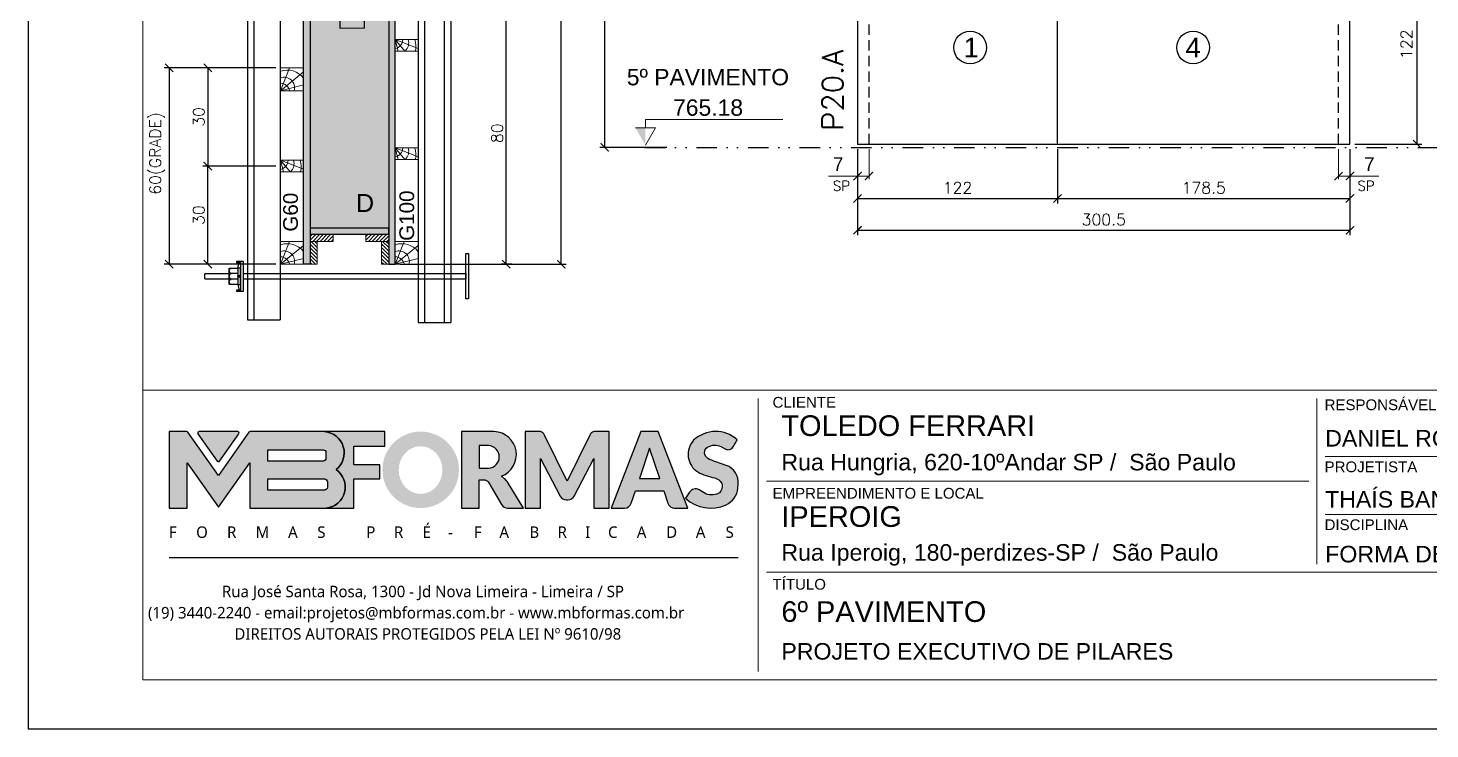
# Model space of a CAD drawing. Extents: x -23436 to 4767, y -4131 to 9755.
# Drawn here: x -17506 to -16651, y 1782 to 2210 of the extents above; entities that cross this region are included whole.
import ezdxf
from ezdxf.enums import TextEntityAlignment as Align

# ---------------------------------------------------------------- set-up
doc = ezdxf.new("R2010")
doc.units = 0
doc.header["$PDMODE"] = 2
doc.header["$PDSIZE"] = 10
for name, pattern in [('CABLIN', [0.35, 0.25, -0.1]), ('DIVIDE2', [0.625, 0.25, -0.125, 0, -0.125, 0, -0.125]), ('HIDDEN', [9.525, 6.35, -3.175])]:
    doc.linetypes.add(name, pattern=pattern)
doc.layers.get('0').update_dxf_attribs({"lineweight": 13})
doc.layers.get('Defpoints').update_dxf_attribs({"lineweight": 13})
for name, color, linetype in [('Barra de Ancoragem', 20, 'Continuous'), ('CHAPA', 1, 'Continuous'), ('Concreto', 250, 'HIDDEN'), ('Cota', 4, 'Continuous'), ('Cota Seção (2x)', 4, 'Continuous'), ('Hachura', 252, 'CABLIN'), ('MB Logo', 254, 'Continuous'), ('MEIO_PONT', 93, 'Continuous'), ('Nível', 160, 'Continuous'), ('Painéis', 30, 'Continuous'), ('Perfil Metálico', 224, 'Continuous'), ('Romaneio', 10, 'Continuous'), ('Sarrafo de Pressão', 42, 'HIDDEN'), ('Texto Nível', 251, 'Continuous'), ('TEXTO_GERAL', 7, 'Continuous')]:
    doc.layers.add(name, color=color, linetype=linetype)
for name, color, linetype, lineweight in [('FOLHA MB', 7, 'Continuous', 13), ('Madeira', 100, 'Continuous', 13), ('Sarr 2.2x7', 40, 'Continuous', 9), ('sarrafo', 93, 'Continuous', 13), ('Texto Seção', 7, 'Continuous', 15)]:
    doc.layers.add(name, color=color, linetype=linetype, lineweight=lineweight)
doc.layers.add('Laje_Perimetro', color=7, linetype='Continuous', plot=False)
doc.styles.add('ARIAL', font='arial.ttf', dxfattribs={"oblique": 15, "height": 25})
doc.styles.add('MB_C01', font='arial.ttf', dxfattribs={"height": 1.3})
doc.styles.add('MB_C02', font='arial.ttf', dxfattribs={"height": 2})
doc.styles.add('MB_C03', font='arial.ttf', dxfattribs={"height": 2.5})
doc.styles.add('MtXpl_Lucida_Sans_Un', font='l_10646.ttf')
doc.styles.add('REGUA-120', font='ROMANS.shx', dxfattribs={"height": 15})
doc.styles.add('ROMANS', font='romans.shx')
doc.styles.add('ROMAS860', font='ROMAS860.SHX')
doc.styles.add('SANSSERIF', font='sas_____.pfb')
doc.dimstyles.new('COTA SECAO', dxfattribs={"dimtxt": 7, "dimasz": 5, "dimexe": 3, "dimexo": 3, "dimgap": 2, "dimtad": 3, "dimdec": 1, "dimlfac": 0.5, "dimzin": 12, "dimdsep": 46, "dimtxsty": 'ROMANS', "dimblk": 'ARCHTICK', "dimcen": 0, "dimclrd": 4, "dimclre": 4, "dimclrt": 1, "dimadec": 1, "dimazin": 3, "dimtfac": 1, "dimtdec": 1, "dimtmove": 0, "dimatfit": 3, "dimldrblk": 'OBLIQUE', "dimfxl": 0, "dimtolj": 1, "dimtzin": 12, "dimarcsym": 0})
doc.dimstyles.new('cotas', dxfattribs={"dimtxt": 8.5, "dimasz": 5, "dimexe": 2, "dimexo": 3, "dimgap": 3, "dimtad": 1, "dimdec": 1, "dimzin": 9, "dimdsep": 46, "dimtxsty": 'ROMAS860', "dimblk": 'ARCHTICK', "dimcen": 0, "dimclrd": 4, "dimclre": 4, "dimclrt": 1, "dimadec": 0, "dimazin": 2, "dimtfac": 1, "dimtdec": 1, "dimtix": 1, "dimtmove": 0, "dimatfit": 2, "dimldrblk": 'OBLIQUE', "dimfxl": 0, "dimtolj": 1, "dimtzin": 0, "dimlwd": 13, "dimlwe": 13, "dimarcsym": 0})
doc.dimstyles.new('PAINEL', dxfattribs={"dimtxt": 7, "dimasz": 5, "dimexe": 3, "dimexo": 3, "dimgap": 3, "dimtad": 1, "dimdec": 1, "dimzin": 12, "dimdsep": 46, "dimtxsty": 'ROMANS', "dimblk": 'ARCHTICK', "dimcen": 0, "dimclrd": 4, "dimclre": 4, "dimclrt": 1, "dimadec": 1, "dimazin": 3, "dimtfac": 1, "dimtdec": 1, "dimtmove": 0, "dimatfit": 3, "dimldrblk": 'OBLIQUE', "dimfxl": 0, "dimtolj": 1, "dimtzin": 12, "dimarcsym": 0})
doc.dimstyles.new('SECÇÃO 2', dxfattribs={"dimtxt": 7, "dimasz": 6, "dimexe": 0.18, "dimexo": 2, "dimgap": -4, "dimtad": 3, "dimdec": 1, "dimlfac": 0.5, "dimzin": 12, "dimdsep": 46, "dimtxsty": 'ROMANS', "dimblk": 'ARCHTICK', "dimcen": 0.09, "dimse1": 1, "dimse2": 1, "dimsd1": 1, "dimsd2": 1, "dimclrd": 180, "dimclre": 5, "dimclrt": 1, "dimadec": 0, "dimazin": 3, "dimtfac": 1, "dimtdec": 1, "dimtofl": 0, "dimtmove": 0, "dimatfit": 3, "dimldrblk": 'ARCHTICK', "dimfxl": 0, "dimtolj": 1, "dimtzin": 0, "dimarcsym": 0})

# ---------------------------------------------------------------- blocks, each defined once
blk = doc.blocks.new('MB-NOVO')
at = {"layer": 'MB Logo', "linetype": 'Continuous'}
h = blk.add_hatch(color=256, dxfattribs=at)
h.dxf.hatch_style = 1
h.set_gradient(color1=(242, 132, 69), color2=(247, 180, 141), rotation=90, tint=1)
h.paths.add_polyline_path([(-18529.58, 10980.84), (-18475.71, 10980.84, 0.706757), (-18468.67, 11008.01, 0.681802), (-18476.71, 11034.89), (-18529.36, 11034.89, 0.243712), (-18530.18, 11034.46), (-18551.72, 11003.93), (-18573.27, 11034.46, 0.243712), (-18574.09, 11034.89), (-18586.52, 11034.89), (-18586.52, 10980.84), (-18573.87, 10980.84), (-18573.87, 11012.87), (-18551.72, 10981.49), (-18529.58, 11012.87)])
h.paths.add_polyline_path([(-18516.75, 11014.08), (-18516.75, 11021.99), (-18477.79, 11021.99, -0.414214), (-18475.79, 11019.99), (-18475.79, 11016.08, -0.414214), (-18477.79, 11014.08)], flags=16)
h.paths.add_polyline_path([(-18516.75, 11001.39), (-18476.79, 11001.39, -0.414214), (-18474.79, 10999.39), (-18474.79, 10995.48, -0.414214), (-18476.79, 10993.48), (-18516.75, 10993.48)], flags=16)
at = {"layer": 'MB Logo', "true_color": 0x262626}
h = blk.add_hatch(color=250, dxfattribs=at)
h.dxf.hatch_style = 1
h.paths.add_polyline_path([(-18537.31, 11033.31, 0.60809), (-18538.12, 11034.89), (-18565.32, 11034.89, 0.60809), (-18566.14, 11033.31), (-18552.54, 11014.04, 0.518202), (-18550.91, 11014.04)])
h = blk.add_hatch(color=250, dxfattribs=at)
h.dxf.hatch_style = 1
h.paths.add_polyline_path([(-18456.17, 11011.29), (-18456.17, 11024.65), (-18434.21, 11024.65), (-18434.21, 11034.89), (-18476.71, 11034.89, -0.681802), (-18468.67, 11008.01, -0.706757), (-18475.71, 10980.84), (-18456.17, 10980.84), (-18456.17, 11001.45), (-18437.83, 11001.45), (-18437.83, 11011.29)])
h = blk.add_hatch(color=250, dxfattribs=at)
h.dxf.hatch_style = 1
h.paths.add_polyline_path([(-18435.91, 11007.86, 1), (-18381.87, 11007.86, 1)])
edge = h.paths.add_edge_path(flags=16)
edge.add_ellipse((-18408.97, 11007.68), major_axis=(0, 16.84), ratio=0.916255, start_angle=0, end_angle=360)
h = blk.add_hatch(color=250, dxfattribs=at)
h.dxf.hatch_style = 1
h.paths.add_polyline_path([(-18356.97, 11034.89), (-18380.17, 11034.89), (-18380.17, 10980.84), (-18367.64, 10980.84), (-18367.64, 11000.71), (-18363.41, 11000.71, -0.195765), (-18360.9, 10998.88), (-18351.79, 10983.24, 0.261385), (-18347.52, 10980.84), (-18336.38, 10980.84), (-18347.47, 10999, 0.082429), (-18349.61, 11001.48), (-18351.9, 11003.39, 0.81838)])
h.paths.add_polyline_path([(-18360.76, 11009), (-18367.64, 11009), (-18367.64, 11024.98), (-18360.76, 11024.98, -0.92578)], flags=16)
h = blk.add_hatch(color=250, dxfattribs=at)
h.dxf.hatch_style = 1
h.paths.add_polyline_path([(-18286.65, 11015.9), (-18286.65, 10980.84), (-18275.77, 10980.84), (-18275.77, 11034.89), (-18286.65, 11034.89, 0.216647), (-18289.44, 11032.44), (-18305.46, 10999.84), (-18321.61, 11032.7, 0.199908), (-18324.27, 11034.89), (-18335.15, 11034.89), (-18335.15, 10980.84), (-18324.27, 10980.84), (-18324.27, 11015.9), (-18310.42, 10989.3, 0.279644), (-18305.98, 10986.61, 0.340986), (-18300.5, 10989.3)])
h = blk.add_hatch(color=250, dxfattribs=at)
h.dxf.hatch_style = 1
h.paths.add_polyline_path([(-18274.36, 10980.84), (-18264.98, 10980.84, 0.322517), (-18260.24, 10984.26), (-18257.32, 10993), (-18237.21, 10993), (-18234.29, 10984.26, 0.322517), (-18229.55, 10980.84), (-18220.26, 10980.84), (-18241.25, 11034.89), (-18253.37, 11034.89)])
h.paths.add_polyline_path([(-18254.42, 11001.64), (-18247.26, 11023.04), (-18240.11, 11001.64)], flags=16)
h = blk.add_hatch(color=250, dxfattribs=at)
h.dxf.hatch_style = 1
h.paths.add_polyline_path([(-18206.02, 11024.02, -0.247671), (-18196.88, 11024.32), (-18193.53, 11022.53, 0.40799), (-18188.16, 11024.11), (-18185.37, 11029.08, 0.392837), (-18216.16, 11028.69, 0.467779), (-18213.26, 11006.32, 0.077523), (-18201.17, 11002.12, -0.214206), (-18196.11, 10997.94, -0.284295), (-18198.17, 10991.44, -0.26924), (-18208.78, 10991.57), (-18212.21, 10993.65, 0.407727), (-18219.02, 10992.06), (-18221.79, 10987.71, 0.296878), (-18193.23, 10983.12, 0.272251), (-18184.86, 10995.28), (-18184.65, 10997.88, 0.348906), (-18193.71, 11011.21), (-18200.42, 11013.47, -0.045018), (-18205.76, 11015.68, -0.618284)])
at = {"layer": 'MB Logo', "linetype": 'Continuous'}
blk.add_line((-18586.52, 10945.86), (-18184.78, 10945.86), dxfattribs=at)
at = {"layer": 'MB Logo', "color": 23, "linetype": 'Continuous', "true_color": 0xf28445}
for points in [[(-18573.27, 11034.46, 0.243712), (-18574.09, 11034.89), (-18586.52, 11034.89), (-18586.52, 10980.84), (-18573.87, 10980.84), (-18573.87, 11012.87), (-18551.72, 10981.49), (-18529.58, 11012.87), (-18529.58, 10980.84), (-18475.71, 10980.84, 0.706757), (-18468.67, 11008.01, 0.681802), (-18476.71, 11034.89), (-18529.36, 11034.89, 0.243712), (-18530.18, 11034.46), (-18551.72, 11003.93)], [(-18516.75, 11021.99), (-18477.79, 11021.99, -0.414214), (-18475.79, 11019.99), (-18475.79, 11016.08, -0.414214), (-18477.79, 11014.08), (-18516.75, 11014.08)], [(-18516.75, 11001.39), (-18476.79, 11001.39, -0.414214), (-18474.79, 10999.39), (-18474.79, 10995.48, -0.414214), (-18476.79, 10993.48), (-18516.75, 10993.48)]]:
    blk.add_lwpolyline(points, format="xyb", close=True, dxfattribs=at)
at = {"layer": 'MB Logo', "color": 250, "true_color": 0x262626}
for points in [[(-18537.31, 11033.31, 0.60809), (-18538.12, 11034.89), (-18565.32, 11034.89, 0.60809), (-18566.14, 11033.31), (-18552.54, 11014.04, 0.518202), (-18550.91, 11014.04)], [(-18437.83, 11011.29), (-18456.17, 11011.29), (-18456.17, 11024.65), (-18434.21, 11024.65), (-18434.21, 11034.89), (-18476.71, 11034.89, -0.681802), (-18468.67, 11008.01, -0.706757), (-18475.71, 10980.84), (-18456.17, 10980.84), (-18456.17, 11001.45), (-18437.83, 11001.45)], [(-18347.52, 10980.84), (-18336.38, 10980.84), (-18347.47, 10999, 0.082429), (-18349.61, 11001.48), (-18351.9, 11003.39, 0.81838), (-18356.97, 11034.89), (-18380.17, 11034.89), (-18380.17, 10980.84), (-18367.64, 10980.84), (-18367.64, 11000.71), (-18363.41, 11000.71, -0.209789), (-18360.79, 10998.69), (-18351.79, 10983.24, 0.261385)], [(-18286.65, 11015.9), (-18286.65, 10980.84), (-18275.77, 10980.84), (-18275.77, 11034.89), (-18286.65, 11034.89, 0.216647), (-18289.44, 11032.44), (-18305.46, 10999.84), (-18321.48, 11032.44, 0.216647), (-18324.27, 11034.89), (-18335.15, 11034.89), (-18335.15, 10980.84), (-18324.27, 10980.84), (-18324.27, 11015.9), (-18310.42, 10989.3, 0.279644), (-18305.98, 10986.61), (-18304.93, 10986.61, 0.279644), (-18300.5, 10989.3)], [(-18264.98, 10980.84, 0.322517), (-18260.24, 10984.26), (-18257.32, 10993), (-18237.21, 10993), (-18234.29, 10984.26, 0.322517), (-18229.55, 10980.84), (-18220.26, 10980.84), (-18241.25, 11034.89), (-18253.37, 11034.89), (-18274.36, 10980.84)], [(-18206.24, 11015.94, -0.549626), (-18206.37, 11023.82, -0.258723), (-18196.88, 11024.32), (-18193.53, 11022.53, 0.40799), (-18188.16, 11024.11), (-18185.37, 11029.08, 0.392837), (-18216.16, 11028.69, 0.467779), (-18213.26, 11006.32, 0.077523), (-18201.17, 11002.12, -0.203897), (-18196.26, 10998.22), (-18196.08, 10997.79, -0.267611), (-18197.99, 10991.6), (-18198.45, 10991.29, -0.261145), (-18208.78, 10991.57), (-18212.21, 10993.65, 0.407727), (-18219.02, 10992.06), (-18221.79, 10987.71, 0.296878), (-18193.23, 10983.12, 0.265963), (-18184.89, 10994.94), (-18184.67, 10997.65, 0.340466), (-18193.12, 11011.01), (-18200.42, 11013.47, -0.049298)], [(-18367.64, 11009), (-18360.76, 11009, 0.92578), (-18360.76, 11024.98), (-18367.64, 11024.98)]]:
    blk.add_lwpolyline(points, format="xyb", close=True, dxfattribs=at)
blk.add_lwpolyline([(-18247.26, 11023.04), (-18254.42, 11001.64), (-18240.11, 11001.64)], close=True, dxfattribs=at)
at = {"layer": 'MB Logo', "color": 250, "true_color": 0x262626, "style": 'MtXpl_Lucida_Sans_Un'}
for s, height, p in [('É', 8.12, (-18407.52, 10959.76)), ('F', 8.12, (-18586.78, 10959.76)), ('O', 8.12, (-18567.45, 10959.76)), ('R', 8.12, (-18545.63, 10959.76)), ('M', 8.12, (-18525.4, 10959.76)), ('A', 8.12, (-18502.51, 10959.76)), ('S', 8.12, (-18481.92, 10959.76)), ('P', 8.12, (-18447.27, 10959.76)), ('R', 8.12, (-18427.76, 10959.76)), ('-', 8.12, (-18389.56, 10959.76)), ('F', 8.12, (-18371.38, 10959.76)), ('A', 8.12, (-18353.29, 10959.76)), ('B', 8.12, (-18332.1, 10959.76)), ('R', 8.12, (-18312.21, 10959.76)), ('I', 8.12, (-18292.68, 10959.76)), ('C', 8.12, (-18276.61, 10959.76)), ('A', 8.12, (-18256.26, 10959.76)), ('D', 8.12, (-18235.54, 10959.76)), ('A', 8.12, (-18214.57, 10959.76)), ('S', 8.12, (-18193.6, 10959.76)), ('DIREITOS AUTORAIS PROTEGIDOS PELA LEI Nº 9610/98', 8.1225, (-18540.43, 10887.84))]:
    blk.add_text(s, height=height, dxfattribs=at).set_placement(p)
at = {"layer": 'MB Logo', "style": 'MtXpl_Lucida_Sans_Un'}
for s, p in [('Rua José Santa Rosa, 1300 - Jd Nova Limeira - Limeira / SP', (-18549.2, 10917.84)), ('(19) 3440-2240 - email:projetos@mbformas.com.br - www.mbformas.com.br', (-18601.47, 10902.84))]:
    blk.add_text(s, height=8.1225, dxfattribs=at).set_placement(p)
blk = doc.blocks.new('A$C169d8357')
at = {"layer": 'FOLHA MB', "color": 1}
for p, q in [((1109.82, 356.72), (70, 356.72)), ((445.65, 351.67), (445.65, 184.99)), ((786.55, 351.67), (786.55, 250.65)), ((938.09, 316.32), (791.61, 316.32)), ((781.5, 301.16), (450.7, 301.16)), ((938.09, 280.96), (791.61, 280.96)), ((938.09, 245.6), (450.7, 245.6))]:
    blk.add_line(p, q, dxfattribs=at)
for points in [[(0, 1199.94), (0, 149.94), (1485.02, 149.94), (1485.02, 1199.94)], [(70, 1169.94), (70, 179.94), (1455.02, 179.94), (1455.02, 1169.94)]]:
    blk.add_lwpolyline(points, close=True, dxfattribs=at)
at = {"layer": 'MB Logo', "xscale": 0.8642040370897565, "yscale": 0.8642040370897565, "zscale": 0.8642040370897565}
blk.add_blockref('MB-NOVO', (16148.65, -9204.85), dxfattribs=at)
at = {"layer": 'FOLHA MB', "color": 6}
for s, height, style, p in [('CLIENTE', 6.566, 'MB_C01', (454.33, 346.12)), ('RESPONSÁVEL TÉCNICO', 6.5663, 'MB_C01', (791.21, 344.6)), ('Rua Hungria, 620-10ºAndar SP /  São Paulo', 10.102, 'MB_C02', (459.73, 307.83)), ('PROJETISTA', 6.566, 'MB_C01', (791.21, 306.72)), ('EMPREENDIMENTO E LOCAL', 6.5663, 'MB_C01', (454.33, 290.56)), ('DISCIPLINA', 6.566, 'MB_C01', (791.21, 271.36)), ('Rua Iperoig, 180-perdizes-SP /  São Paulo', 10.102, 'MB_C02', (459.73, 252.69)), ('TÍTULO', 6.566, 'MB_C01', (454.33, 234.99)), ('PROJETO EXECUTIVO DE PILARES', 10.102, 'MB_C02', (459.73, 192.28))]:
    blk.add_text(s, height=height, dxfattribs=dict(at, style=style)).set_placement(p)
at = {"layer": 'FOLHA MB', "color": 5}
for s, height, style, p in [('TOLEDO FERRARI', 12.6276, 'MB_C03', (459.73, 328.83)), ('DANIEL RODRIGUES', 10.102, 'MB_C02', (791.61, 322.38)), ('THAÍS BANDEIRA', 10.102, 'MB_C02', (791.51, 285.11)), ('IPEROIG', 12.628, 'MB_C03', (459.73, 273.34)), ('FORMA DE MADEIRA', 10.102, 'MB_C02', (791.61, 251.66)), ('6º PAVIMENTO', 12.6276, 'MB_C03', (459.73, 215.3))]:
    blk.add_text(s, height=height, dxfattribs=dict(at, style=style)).set_placement(p)
blk = doc.blocks.new('_ArchTick')
at = {"color": 0, "linetype": 'ByBlock', "const_width": 0.15}
blk.add_lwpolyline([(-0.5, -0.5), (0.5, 0.5)], dxfattribs=at)
blk = doc.blocks.new('*D508')
at = {"layer": 'Cota', "color": 4, "lineweight": -2, "transparency": 16777216}
for p, q in [((-17000.17, 2136.35), (-17000.17, 2103.18)), ((-16878.17, 2136.35), (-16878.17, 2103.18)), ((-17000.17, 2106.18), (-16878.17, 2106.18))]:
    blk.add_line(p, q, dxfattribs=at)
at = {"layer": 'Defpoints', "color": 0, "transparency": 16777216}
for p in [(-17000.17, 2139.35), (-16878.17, 2139.35), (-16878.17, 2106.18)]:
    blk.add_point(p, dxfattribs=at)
at = {"layer": 'Cota', "color": 4, "lineweight": -2, "transparency": 16777216, "xscale": 5, "yscale": 5, "zscale": 5, "rotation": 180}
blk.add_blockref('_ArchTick', (-17000.17, 2106.18), dxfattribs=at)
at = {"layer": 'Cota', "color": 4, "lineweight": -2, "transparency": 16777216, "xscale": 5, "yscale": 5, "zscale": 5}
blk.add_blockref('_ArchTick', (-16878.17, 2106.18), dxfattribs=at)
at = {"layer": 'Cota', "color": 1, "transparency": 16777216, "insert": (-16939.17, 2112.68), "char_height": 7, "attachment_point": 5, "style": 'ROMANS'}
blk.add_mtext('\\A1;122', dxfattribs=at)
blk = doc.blocks.new('_OBLIQUE')
at = {"color": 0, "linetype": 'ByBlock', "lineweight": -2}
for p, q in [((0, 0), (-1, 0)), ((-0.5, -0.5), (0.5, 0.5))]:
    blk.add_line(p, q, dxfattribs=at)
blk = doc.blocks.new('*D509')
at = {"layer": 'Cota', "color": 4, "lineweight": -2, "transparency": 16777216}
for p, q in [((-16878.17, 2136.35), (-16878.17, 2103.18)), ((-16699.67, 2136.35), (-16699.67, 2103.18)), ((-16878.17, 2106.18), (-16699.67, 2106.18))]:
    blk.add_line(p, q, dxfattribs=at)
at = {"layer": 'Defpoints', "color": 0, "transparency": 16777216}
for p in [(-16878.17, 2139.35), (-16699.67, 2139.35), (-16699.67, 2106.18)]:
    blk.add_point(p, dxfattribs=at)
at = {"layer": 'Cota', "color": 4, "lineweight": -2, "transparency": 16777216, "xscale": 5, "yscale": 5, "zscale": 5, "rotation": 180}
blk.add_blockref('_ArchTick', (-16878.17, 2106.18), dxfattribs=at)
at = {"layer": 'Cota', "color": 4, "lineweight": -2, "transparency": 16777216, "xscale": 5, "yscale": 5, "zscale": 5}
blk.add_blockref('_ArchTick', (-16699.67, 2106.18), dxfattribs=at)
at = {"layer": 'Cota', "color": 1, "transparency": 16777216, "insert": (-16788.92, 2112.68), "char_height": 7, "attachment_point": 5, "style": 'ROMANS'}
blk.add_mtext('\\A1;178.5', dxfattribs=at)
blk = doc.blocks.new('*D510')
at = {"layer": 'Cota', "color": 4, "lineweight": -2, "transparency": 16777216}
for p, q in [((-17000.17, 2136.35), (-17000.17, 2083.78)), ((-16699.67, 2136.35), (-16699.67, 2083.78)), ((-17000.17, 2086.78), (-16699.67, 2086.78))]:
    blk.add_line(p, q, dxfattribs=at)
at = {"layer": 'Defpoints', "color": 0, "transparency": 16777216}
for p in [(-17000.17, 2139.35), (-16699.67, 2139.35), (-16699.67, 2086.78)]:
    blk.add_point(p, dxfattribs=at)
at = {"layer": 'Cota', "color": 4, "lineweight": -2, "transparency": 16777216, "xscale": 5, "yscale": 5, "zscale": 5, "rotation": 180}
blk.add_blockref('_ArchTick', (-17000.17, 2086.78), dxfattribs=at)
at = {"layer": 'Cota', "color": 4, "lineweight": -2, "transparency": 16777216, "xscale": 5, "yscale": 5, "zscale": 5}
blk.add_blockref('_ArchTick', (-16699.67, 2086.78), dxfattribs=at)
at = {"layer": 'Cota', "color": 1, "transparency": 16777216, "insert": (-16849.92, 2093.28), "char_height": 7, "attachment_point": 5, "style": 'ROMANS'}
blk.add_mtext('\\A1;300.5', dxfattribs=at)
blk = doc.blocks.new('*D511')
at = {"layer": 'Cota', "color": 4, "lineweight": 13, "transparency": 16777216}
for p, q in [((-16706.67, 2136.35), (-16706.67, 2117.87)), ((-16699.67, 2136.35), (-16699.67, 2117.87)), ((-16706.67, 2119.87), (-16699.67, 2119.87)), ((-16699.67, 2119.87), (-16682, 2119.87))]:
    blk.add_line(p, q, dxfattribs=at)
at = {"layer": 'Defpoints', "color": 0, "transparency": 16777216}
for p in [(-16706.67, 2139.35), (-16699.67, 2139.35), (-16699.67, 2119.87)]:
    blk.add_point(p, dxfattribs=at)
at = {"layer": 'Cota', "color": 4, "lineweight": 13, "transparency": 16777216, "xscale": 5, "yscale": 5, "zscale": 5, "rotation": 180}
blk.add_blockref('_ArchTick', (-16706.67, 2119.87), dxfattribs=at)
at = {"layer": 'Cota', "color": 4, "lineweight": 13, "transparency": 16777216, "xscale": 5, "yscale": 5, "zscale": 5}
blk.add_blockref('_ArchTick', (-16699.67, 2119.87), dxfattribs=at)
at = {"layer": 'Cota', "color": 1, "transparency": 16777216, "insert": (-16687.84, 2127.12), "char_height": 8.5, "attachment_point": 5, "style": 'ROMAS860'}
blk.add_mtext('\\A1;7', dxfattribs=at)
blk = doc.blocks.new('*D512')
at = {"layer": 'Cota', "color": 4, "lineweight": 13, "transparency": 16777216}
for p, q in [((-17000.17, 2136.35), (-17000.17, 2117.87)), ((-16993.17, 2136.35), (-16993.17, 2117.87)), ((-17000.17, 2119.87), (-17017.84, 2119.87)), ((-16993.17, 2119.87), (-17000.17, 2119.87))]:
    blk.add_line(p, q, dxfattribs=at)
at = {"layer": 'Defpoints', "color": 0, "transparency": 16777216}
for p in [(-17000.17, 2139.35), (-16993.17, 2139.35), (-17000.17, 2119.87)]:
    blk.add_point(p, dxfattribs=at)
at = {"layer": 'Cota', "color": 4, "lineweight": 13, "transparency": 16777216, "xscale": 5, "yscale": 5, "zscale": 5, "rotation": 180}
blk.add_blockref('_ArchTick', (-17000.17, 2119.87), dxfattribs=at)
at = {"layer": 'Cota', "color": 4, "lineweight": 13, "transparency": 16777216, "xscale": 5, "yscale": 5, "zscale": 5}
blk.add_blockref('_ArchTick', (-16993.17, 2119.87), dxfattribs=at)
at = {"layer": 'Cota', "color": 1, "transparency": 16777216, "insert": (-17012, 2127.12), "char_height": 8.5, "attachment_point": 5, "style": 'ROMAS860'}
blk.add_mtext('\\A1;7', dxfattribs=at)
blk = doc.blocks.new('*D513')
at = {"layer": 'Cota', "color": 4, "lineweight": -2, "transparency": 16777216}
for p, q in [((-16696.67, 2261.35), (-16655.73, 2261.35)), ((-16658.73, 2139.35), (-16658.73, 2261.35)), ((-16696.67, 2139.35), (-16655.73, 2139.35))]:
    blk.add_line(p, q, dxfattribs=at)
at = {"layer": 'Defpoints', "color": 0, "transparency": 16777216}
for p in [(-16699.67, 2261.35), (-16658.73, 2261.35), (-16699.67, 2139.35)]:
    blk.add_point(p, dxfattribs=at)
at = {"layer": 'Cota', "color": 4, "lineweight": -2, "transparency": 16777216, "xscale": 5, "yscale": 5, "zscale": 5}
for p, rotation in [((-16658.73, 2261.35), 90), ((-16658.73, 2139.35), 270)]:
    blk.add_blockref('_ArchTick', p, dxfattribs=dict(at, rotation=rotation))
at = {"layer": 'Cota', "color": 1, "transparency": 16777216, "insert": (-16665.23, 2200.35), "char_height": 7, "attachment_point": 5, "rotation": 90, "style": 'ROMANS'}
blk.add_mtext('\\A1;122', dxfattribs=at)
blk = doc.blocks.new('*D515')
at = {"layer": 'Cota', "color": 4, "lineweight": -2, "transparency": 16777216}
for p, q in [((-17114.78, 2488.35), (-17157.5, 2488.35)), ((-17154.5, 2488.35), (-17154.5, 2137.35)), ((-17116.6, 2137.35), (-17157.5, 2137.35))]:
    blk.add_line(p, q, dxfattribs=at)
at = {"layer": 'Defpoints', "color": 0, "transparency": 16777216}
for p in [(-17111.78, 2488.35), (-17154.5, 2137.35), (-17113.6, 2137.35)]:
    blk.add_point(p, dxfattribs=at)
at = {"layer": 'Cota', "color": 4, "lineweight": -2, "transparency": 16777216, "xscale": 5, "yscale": 5, "zscale": 5}
for p, rotation in [((-17154.5, 2488.35), 90), ((-17154.5, 2137.35), 270)]:
    blk.add_blockref('_ArchTick', p, dxfattribs=dict(at, rotation=rotation))
at = {"layer": 'Cota', "color": 1, "transparency": 16777216, "insert": (-17161, 2312.85), "char_height": 7, "attachment_point": 5, "rotation": 90, "style": 'ROMANS'}
blk.add_mtext('\\A1;351', dxfattribs=at)
blk = doc.blocks.new('ERTYERTYUYTURTYUTRYU')
at = {"layer": 'Barra de Ancoragem'}
for p, q in [((8963.33, 10873.8), (8963.33, 10855.54)), ((8964.88, 10869.68), (8964.1, 10873.21)), ((8985.14, 10863.2), (8985.14, 10866.14)), ((8964.88, 10859.66), (8964.1, 10856.13))]:
    blk.add_line(p, q, dxfattribs=at)
at = {"layer": 'Barra de Ancoragem', "flags": 128}
for points in [[(8961.54, 10855.54), (8961.54, 10873.8), (8963.33, 10873.8), (8963.33, 10855.54)], [(8963.33, 10873.8), (8965.7, 10873.8), (8965.7, 10873.21), (8963.33, 10873.21)], [(8963.33, 10869.68), (8964.88, 10869.68), (8964.88, 10859.66), (8963.33, 10859.66)], [(8963.33, 10856.13), (8965.7, 10856.13), (8965.7, 10855.54), (8963.33, 10855.54)]]:
    blk.add_lwpolyline(points, close=True, dxfattribs=at)
for points in [[(8964.88, 10859.66), (8970.14, 10859.66), (8970.14, 10869.68), (8964.88, 10869.68)], [(8985.14, 10863.2), (8970.14, 10863.2), (8970.14, 10866.14), (8985.14, 10866.14)], [(8964.88, 10864.37), (8963.33, 10864.37), (8963.33, 10864.96), (8964.88, 10864.96), (8964.88, 10864.37), (8964.88, 10864.96)]]:
    blk.add_lwpolyline(points, dxfattribs=at)
for points in [[(8964.88, 10866.44), (8968.96, 10866.44, 0.729796), (8968.96, 10869.68, 0.729796)], [(8964.88, 10862.9), (8968.96, 10862.9, 0.666667), (8968.96, 10866.44, 0.666667)]]:
    blk.add_lwpolyline(points, format="xyb", dxfattribs=at)
at = {"layer": 'Barra de Ancoragem'}
blk.add_arc((8968.44, 10861.28), 1.7, 287.75636, 72.24364, dxfattribs=at)
blk = doc.blocks.new('*D1012')
at = {"layer": 'Cota Seção (2x)', "color": 180, "lineweight": -2, "transparency": 16777216}
for p, q in [((-17301.76, 2246.42), (-17316.76, 2246.15)), ((-17316.76, 2246.15), (-17316.13, 2210.16)), ((-17301.14, 2210.42), (-17301.76, 2246.42)), ((-17316.13, 2210.16), (-17301.14, 2210.42))]:
    blk.add_line(p, q, dxfattribs=at)
at = {"layer": 'Defpoints', "color": 0, "transparency": 16777216}
for p in [(-17327.72, 2644.29), (-17286.25, 2645.02), (-17286.25, 2088)]:
    blk.add_point(p, dxfattribs=at)
at = {"layer": 'Cota Seção (2x)', "color": 1, "transparency": 16777216, "insert": (-17308.95, 2228.29), "char_height": 7, "attachment_point": 5, "rotation": 271.00154, "style": 'ROMANS'}
blk.add_mtext('\\A1;278.5', dxfattribs=at)
blk = doc.blocks.new('*D1014')
at = {"layer": 'Cota', "color": 4, "lineweight": -2, "transparency": 16777216}
for p, q in [((-17279.25, 2667.02), (-17177.97, 2667.02)), ((-17180.97, 2066), (-17180.97, 2667.02)), ((-17279.25, 2066), (-17177.97, 2066))]:
    blk.add_line(p, q, dxfattribs=at)
at = {"layer": 'Defpoints', "color": 0, "transparency": 16777216}
for p in [(-17282.25, 2667.02), (-17180.97, 2667.02), (-17282.25, 2066)]:
    blk.add_point(p, dxfattribs=at)
at = {"layer": 'Cota', "color": 4, "lineweight": -2, "transparency": 16777216, "xscale": 5, "yscale": 5, "zscale": 5}
for p, rotation in [((-17180.97, 2667.02), 90), ((-17180.97, 2066), 270)]:
    blk.add_blockref('_ArchTick', p, dxfattribs=dict(at, rotation=rotation))
at = {"layer": 'Cota', "color": 1, "transparency": 16777216, "insert": (-17186.47, 2366.51), "char_height": 7, "attachment_point": 5, "rotation": 90, "style": 'ROMANS'}
blk.add_mtext('\\A1;300.5', dxfattribs=at)
blk = doc.blocks.new('PONTALETE')
at = {"layer": 'Madeira'}
for q in [(2.71, 7), (7, 5.76), (7, 1.74)]:
    blk.add_line((0, 0), q, dxfattribs=at)
blk.add_lwpolyline([(0, 0), (7, 0), (7, 7), (0, 7)], close=True, dxfattribs=at)
for centre, radius, start, end in [((2.04, 0.06), 6.23, 37.2818, 109.0913), ((1.09, 0.9), 3.19, 343.603, 109.9847), ((-0.21, -0.78), 3.09, 14.6322, 86.0383)]:
    blk.add_arc(centre, radius, start, end, dxfattribs=at)
blk = doc.blocks.new('MEIO PONTALETE')
at = {"layer": 'Madeira'}
for q in [(2.71, 7), (3.5, 2.88), (3.5, 0.87)]:
    blk.add_line((0, 0), q, dxfattribs=at)
blk.add_lwpolyline([(0, 0), (3.5, 0), (3.5, 7), (0, 7)], close=True, dxfattribs=at)
for centre, radius, start, end in [((2.04, 0.06), 6.23, 76.4499, 109.0913), ((1.09, 0.9), 3.19, 40.9063, 109.9847), ((-0.21, -0.78), 3.09, 14.6322, 86.0383)]:
    blk.add_arc(centre, radius, start, end, dxfattribs=at)
blk = doc.blocks.new('*D1015')
at = {"layer": 'Cota', "color": 4, "lineweight": -2, "transparency": 16777216}
for p, q in [((-17355.25, 2186), (-17423.26, 2186)), ((-17420.26, 2186), (-17420.26, 2066)), ((-17355.25, 2066), (-17423.26, 2066))]:
    blk.add_line(p, q, dxfattribs=at)
at = {"layer": 'Defpoints', "color": 0, "transparency": 16777216}
for p in [(-17352.25, 2186), (-17420.26, 2066), (-17352.25, 2066)]:
    blk.add_point(p, dxfattribs=at)
at = {"layer": 'Cota', "color": 4, "lineweight": -2, "transparency": 16777216, "xscale": 5, "yscale": 5, "zscale": 5}
for p, rotation in [((-17420.26, 2186), 90), ((-17420.26, 2066), 270)]:
    blk.add_blockref('_ArchTick', p, dxfattribs=dict(at, rotation=rotation))
at = {"layer": 'Cota', "color": 1, "transparency": 16777216, "insert": (-17427.59, 2133.64), "char_height": 7, "attachment_point": 5, "rotation": 90, "style": 'ROMANS'}
blk.add_mtext('\\A1;60(GRADE)', dxfattribs=at)
blk = doc.blocks.new('*D1016')
at = {"layer": 'Cota', "color": 4, "lineweight": -2, "transparency": 16777216}
for p, q in [((-17355.25, 2186), (-17399.68, 2186)), ((-17396.68, 2186), (-17396.68, 2126)), ((-17355.25, 2126), (-17399.68, 2126))]:
    blk.add_line(p, q, dxfattribs=at)
at = {"layer": 'Defpoints', "color": 0, "transparency": 16777216}
for p in [(-17352.25, 2186), (-17396.68, 2126), (-17352.25, 2126)]:
    blk.add_point(p, dxfattribs=at)
at = {"layer": 'Cota', "color": 4, "lineweight": -2, "transparency": 16777216, "xscale": 5, "yscale": 5, "zscale": 5}
for p, rotation in [((-17396.68, 2186), 90), ((-17396.68, 2126), 270)]:
    blk.add_blockref('_ArchTick', p, dxfattribs=dict(at, rotation=rotation))
at = {"layer": 'Cota', "color": 1, "transparency": 16777216, "insert": (-17402.18, 2156), "char_height": 7, "attachment_point": 5, "rotation": 90, "style": 'ROMANS'}
blk.add_mtext('\\A1;30', dxfattribs=at)
blk = doc.blocks.new('*D1017')
at = {"layer": 'Cota', "color": 4, "lineweight": -2, "transparency": 16777216}
for p, q in [((-17355.25, 2126), (-17399.68, 2126)), ((-17396.68, 2066.03), (-17396.68, 2126)), ((-17355.13, 2066.03), (-17399.68, 2066.03))]:
    blk.add_line(p, q, dxfattribs=at)
at = {"layer": 'Defpoints', "color": 0, "transparency": 16777216}
for p in [(-17396.68, 2126), (-17352.25, 2126), (-17352.13, 2066.03)]:
    blk.add_point(p, dxfattribs=at)
at = {"layer": 'Cota', "color": 4, "lineweight": -2, "transparency": 16777216, "xscale": 5, "yscale": 5, "zscale": 5}
for p, rotation in [((-17396.68, 2126), 90), ((-17396.68, 2066.03), 270)]:
    blk.add_blockref('_ArchTick', p, dxfattribs=dict(at, rotation=rotation))
at = {"layer": 'Cota', "color": 1, "transparency": 16777216, "insert": (-17402.18, 2096.01), "char_height": 7, "attachment_point": 5, "rotation": 90, "style": 'ROMANS'}
blk.add_mtext('\\A1;30', dxfattribs=at)
blk = doc.blocks.new('*D1027')
at = {"layer": 'Cota Seção (2x)', "color": 4, "lineweight": -2, "transparency": 16777216}
for p, q in [((-17243.69, 2226.03), (-17211.57, 2226.03)), ((-17214.57, 2066.03), (-17214.57, 2226.03)), ((-17211.24, 2066.03), (-17217.57, 2066.03))]:
    blk.add_line(p, q, dxfattribs=at)
at = {"layer": 'Defpoints', "color": 0, "transparency": 16777216}
for p in [(-17246.69, 2226.03), (-17214.57, 2226.03), (-17208.24, 2066.03)]:
    blk.add_point(p, dxfattribs=at)
at = {"layer": 'Cota Seção (2x)', "color": 4, "lineweight": -2, "transparency": 16777216, "xscale": 5, "yscale": 5, "zscale": 5}
for p, rotation in [((-17214.57, 2226.03), 90), ((-17214.57, 2066.03), 270)]:
    blk.add_blockref('_ArchTick', p, dxfattribs=dict(at, rotation=rotation))
at = {"layer": 'Cota Seção (2x)', "color": 1, "transparency": 16777216, "insert": (-17220.07, 2146.03), "char_height": 7, "attachment_point": 5, "rotation": 90, "style": 'ROMANS'}
blk.add_mtext('\\A1;80', dxfattribs=at)

msp = doc.modelspace()

# ---------------------------------------------------------------- hatches: boundary and pattern name
at = {"layer": 'Concreto'}
h = msp.add_hatch(dxfattribs=at)
h.set_pattern_fill('AR-CONC', color=256, scale=0.1, angle=90)
h.set_pattern_definition([(140, (-6795.234, -5860.34), (1.593909, 18.218467), [1.905, -20.955]), (85, (-6795.234, -5860.34), (-19.105685, -3.524342), [1.524, -16.764058]), (190.45144, (-6795.101, -5858.822), (-17.511775, 14.694125), [1.619, -17.809024]), (136.1842, (-6800.314, -5860.34), (4.204233, 27.107904), [2.8575, -31.4325]), (186.63556, (-6799.963, -5858.08), (-24.74261, 23.740413), [2.4285, -26.71356]), (81.18415, (-6800.314, -5860.34), (-24.74261, 23.740413), [2.285997, -25.145973]), (111, (-6799.044, -5857.8), (10.22652, 15.161439), [1.905, -20.955]), (56, (-6799.044, -5857.8), (-18.418797, 6.180203), [1.524, -16.764]), (161.45145, (-6798.192, -5856.537), (-8.192277, 21.341642), [1.619, -17.808994]), (127.5, (-6795.234, -5860.34), (-8.455504, 0.3088603), [0, -16.5608, 0, -17.018, 0, -16.8275]), (97.5, (-6795.234, -5860.34), (-10.0180575, 6.681966), [0, -9.7028, 0, -16.1798, 0, -6.4135]), (57.5, (-6795.234, -5866.0044), (0.5728744, 13.5590595), [0, -6.35, 0, -19.812, 0, -26.289]), (47.5, (-6795.234, -5868.544), (-2.542649, 14.812918), [0, -8.255, 0, -13.1572, 0, -18.669])])
h.paths.add_polyline_path([(-17334.247, 2088.247), (-17334.247, 2645.079), (-17286.247, 2644.579), (-17286.247, 2087.747)])
at = {"layer": 'Hachura'}
h = msp.add_hatch(color=256, dxfattribs=at)
h.dxf.hatch_style = 1
h.paths.add_polyline_path([(-17334.247, 2065.997), (-17338.247, 2065.997), (-17338.247, 2667.017), (-17334.247, 2667.017)])
h = msp.add_hatch(color=256, dxfattribs=at)
h.dxf.hatch_style = 1
h.paths.add_polyline_path([(-17286.247, 2065.997), (-17282.247, 2065.997), (-17282.247, 2667.017), (-17286.247, 2667.017)])
h = msp.add_hatch(color=256, dxfattribs=at)
h.dxf.hatch_style = 1
h.paths.add_polyline_path([(-17334.247, 2087.997), (-17334.247, 2084.397), (-17286.247, 2084.397), (-17286.247, 2087.997)])
h = msp.add_hatch(dxfattribs=at)
h.set_pattern_fill('ANSI31', color=256, scale=0.5, angle=540, style=0)
h.set_pattern_definition([(225, (-26823.1987, -20845.0107), (1.12253202, -1.12253202), [])])
h.paths.add_polyline_path([(-17334.247, 2084.397), (-17334.247, 2079.997), (-17320.247, 2079.997), (-17320.247, 2084.397)])
h = msp.add_hatch(dxfattribs=at)
h.set_pattern_fill('ANSI31', color=256, scale=0.5, angle=450, style=0)
h.set_pattern_definition([(135, (-40225.655, 11568.9493), (-1.12253202, -1.12253202), [])])
h.paths.add_polyline_path([(-17334.247, 2079.997), (-17329.847, 2079.997), (-17329.847, 2065.997), (-17334.247, 2065.997)])
h = msp.add_hatch(dxfattribs=at)
h.set_pattern_fill('ANSI31', color=256, scale=0.5, angle=540, style=0)
h.set_pattern_definition([(225, (-26789.1987, -20845.0107), (1.12253202, -1.12253202), [])])
h.paths.add_polyline_path([(-17300.247, 2084.397), (-17300.247, 2079.997), (-17286.247, 2079.997), (-17286.247, 2084.397)])
h = msp.add_hatch(dxfattribs=at)
h.set_pattern_fill('ANSI31', color=256, scale=0.5, angle=450, style=0)
h.set_pattern_definition([(135, (-40215.655, 11568.9493), (-1.12253202, -1.12253202), [])])
h.paths.add_polyline_path([(-17286.247, 2079.997), (-17290.647, 2079.997), (-17290.647, 2065.997), (-17286.247, 2065.997)])
at = {"layer": 'Sarr 2.2x7'}
h = msp.add_hatch(color=0, dxfattribs=at)
h.dxf.hatch_style = 1
h.paths.add_polyline_path([(-17129.593, 2149.334), (-17135.761, 2149.334), (-17129.593, 2138.65)])

# ---------------------------------------------------------------- linework, layer by layer
at = {"color": 0}
for p in [(-17135.761, 2149.334), (-17129.593, 2138.65)]:
    msp.add_line(p, (-17123.425, 2149.334), dxfattribs=at)
for points in [[(-17268.247, 2065.997), (-17282.247, 2065.997), (-17282.247, 2265.997), (-17268.247, 2265.997)], [(-17338.247, 2185.997), (-17352.247, 2185.997), (-17352.247, 2065.997), (-17338.247, 2065.997)]]:
    msp.add_lwpolyline(points, close=True)
msp.add_lwpolyline([(-17129.593, 2149.334), (-17129.593, 2154.344), (-17045.855, 2154.344)], dxfattribs=at)
at = {"layer": 'Barra de Ancoragem', "flags": 128}
for points in [[(-17237.647, 2072.537), (-17237.647, 2044.8), (-17239.247, 2044.8), (-17239.247, 2072.537)], [(-17239.273, 2056.869), (-17374.962, 2056.869), (-17374.962, 2060.421), (-17239.273, 2060.421)]]:
    msp.add_lwpolyline(points, close=True, dxfattribs=at)
at = {"layer": 'CHAPA'}
for points in [[(-17334.247, 2065.997), (-17338.247, 2065.997), (-17338.247, 2667.017), (-17334.247, 2667.017)], [(-17286.247, 2065.997), (-17282.247, 2065.997), (-17282.247, 2667.017), (-17286.247, 2667.017)], [(-17334.247, 2087.997), (-17334.247, 2084.397), (-17286.247, 2084.397), (-17286.247, 2087.997)]]:
    msp.add_lwpolyline(points, close=True, dxfattribs=at)
at = {"layer": 'Laje_Perimetro'}
msp.add_lwpolyline([(-16021.356, 2832.259), (-17506.377, 2832.259), (-17506.377, 1782.259), (-16021.356, 1782.259)], close=True, dxfattribs=at)
at = {"layer": 'Nível', "linetype": 'DIVIDE2', "ltscale": 50}
msp.add_line((-17129.922, 2137.348), (-16066.18, 2137.348), dxfattribs=at)
at = {"layer": 'Painéis', "color": 32, "true_color": 0xcd6928}
msp.add_line((-16878.17, 2139.348), (-16878.17, 2443.348), dxfattribs=at)
msp.add_lwpolyline([(-17000.17, 2139.348), (-16699.67, 2139.348), (-16699.67, 2261.348), (-17000.17, 2261.348)], close=True, dxfattribs=at)
at = {"layer": 'Perfil Metálico'}
for p, q in [((-17372.432, 2697.075), (-17372.432, 2032.075)), ((-17368.432, 2032.075), (-17368.432, 2697.075)), ((-17352.432, 2697.075), (-17352.432, 2032.075)), ((-17268.314, 2695.475), (-17268.314, 2030.475)), ((-17264.314, 2030.475), (-17264.314, 2695.475)), ((-17252.314, 2030.475), (-17252.314, 2695.475)), ((-17248.314, 2695.475), (-17248.314, 2030.475)), ((-17372.432, 2032.075), (-17352.432, 2032.075)), ((-17268.314, 2030.475), (-17248.314, 2030.475))]:
    msp.add_line(p, q, dxfattribs=at)
at = {"layer": 'Romaneio'}
for centre in [(-16931.429, 2198.353), (-16795.364, 2198.353)]:
    msp.add_circle(centre, 10, dxfattribs=at)
at = {"layer": 'sarrafo'}
for points in [[(-17320.247, 2079.997), (-17334.247, 2079.997), (-17334.247, 2084.397), (-17320.247, 2084.397)], [(-17320.247, 2079.997), (-17334.247, 2079.997), (-17334.247, 2084.397), (-17320.247, 2084.397)], [(-17329.847, 2065.997), (-17329.847, 2079.997), (-17334.247, 2079.997), (-17334.247, 2065.997)], [(-17329.847, 2065.997), (-17329.847, 2079.997), (-17334.247, 2079.997), (-17334.247, 2065.997)], [(-17286.247, 2079.997), (-17300.247, 2079.997), (-17300.247, 2084.397), (-17286.247, 2084.397)], [(-17286.247, 2079.997), (-17300.247, 2079.997), (-17300.247, 2084.397), (-17286.247, 2084.397)], [(-17290.647, 2065.997), (-17290.647, 2079.997), (-17286.247, 2079.997), (-17286.247, 2065.997)], [(-17290.647, 2065.997), (-17290.647, 2079.997), (-17286.247, 2079.997), (-17286.247, 2065.997)]]:
    msp.add_lwpolyline(points, close=True, dxfattribs=at)
at = {"layer": 'Sarrafo de Pressão'}
for p, q in [((-16993.17, 2139.348), (-16993.17, 2409.348)), ((-16706.67, 2139.348), (-16706.67, 2402.348))]:
    msp.add_line(p, q, dxfattribs=at)

# ---------------------------------------------------------------- block references
at = {"xscale": -1}
msp.add_blockref('ERTYERTYUYTURTYUTRYU', (-8413.417, -8806.024), dxfattribs=at)
at = {"layer": 'Madeira', "xscale": 1.999999997962732, "yscale": 1.999999997962732, "zscale": 1.999999997962732, "rotation": 269.9999999999999}
for p in [(-17282.247, 2203.222), (-17282.247, 2137.064)]:
    msp.add_blockref('MEIO PONTALETE', p, dxfattribs=at)
at = {"layer": 'Madeira', "xscale": 2, "yscale": 2, "zscale": 2}
msp.add_blockref('PONTALETE', (-17282.247, 2065.997), dxfattribs=at)
at = {"layer": 'MB Logo'}
msp.add_blockref('A$C169d8357', (-17506.377, 1632.321), dxfattribs=at)
at = {"layer": 'MEIO_PONT', "xscale": 2, "yscale": 2, "zscale": 2}
for p in [(-17352.247, 2171.997), (-17352.247, 2065.997)]:
    msp.add_blockref('PONTALETE', p, dxfattribs=at)
at = {"layer": 'MEIO_PONT', "xscale": 1.999999997962732, "yscale": 1.999999997962732, "zscale": 1.999999997962732, "rotation": 270}
msp.add_blockref('MEIO PONTALETE', (-17352.247, 2129.497), dxfattribs=at)

# ---------------------------------------------------------------- texts
at = {"layer": 'Romaneio', "color": 0, "style": 'ARIAL'}
for s, p in [('1', (-16930.831, 2198.353)), ('4', (-16795.364, 2198.353))]:
    msp.add_text(s, height=12, dxfattribs=at).set_placement(p, align=Align.MIDDLE_CENTER)
at = {"layer": 'Texto Nível', "style": 'ARIAL'}
for s, p in [('5º PAVIMENTO', (-17041.968, 2175.272)), ('765.18', (-17070.03, 2156.681))]:
    msp.add_text(s, height=10, dxfattribs=at).set_placement(p, align=Align.RIGHT)
at = {"layer": 'Texto Seção', "color": 0, "linetype": 'Continuous', "style": 'SANSSERIF'}
msp.add_text('G100', height=9, rotation=90, dxfattribs=at).set_placement((-17275.283, 2080.311), align=Align.MIDDLE_LEFT)
at = {"layer": 'Texto Seção', "insert": (-17008.847, 2147.587), "char_height": 13, "width": 285.32988, "attachment_point": 7, "rotation": 90, "style": 'REGUA-120'}
msp.add_mtext('P20.A', dxfattribs=at)
at = {"layer": 'Texto Seção', "char_height": 6, "style": 'ROMANS'}
for insert, attachment_point in [((-17004.705, 2110.92), 9), ((-16695.135, 2110.92), 7)]:
    msp.add_mtext('SP', dxfattribs=dict(at, insert=insert, attachment_point=attachment_point))
at = {"layer": 'TEXTO_GERAL', "color": 0, "linetype": 'Continuous', "style": 'SANSSERIF'}
msp.add_text('G60', height=9, rotation=90, dxfattribs=at).set_placement((-17346.2, 2085.922), align=Align.MIDDLE_LEFT)
at = {"layer": 'TEXTO_GERAL', "style": 'ARIAL'}
msp.add_text('D', height=11, dxfattribs=at).set_placement((-17300.733, 2103.407), align=Align.MIDDLE_CENTER)

# ---------------------------------------------------------------- dimensions: what is measured, and where the dimension line sits
at = {"layer": 'Cota'}
for base, p1, p2, picture, middle in [((-17180.969, 2667.017), (-17282.247, 2065.997), (-17282.247, 2667.017), '*D1014', (-17186.469, 2366.507)), ((-17396.684, 2125.997), (-17352.247, 2185.997), (-17352.247, 2125.997), '*D1016', (-17402.184, 2155.997)), ((-17396.684, 2125.997), (-17352.127, 2066.027), (-17352.247, 2125.997), '*D1017', (-17402.184, 2096.012))]:
    dim = msp.add_linear_dim(base=base, p1=p1, p2=p2, angle=90, dimstyle='COTA SECAO', dxfattribs=at)
    dim.commit()
    dim.dimension.update_dxf_attribs({"geometry": picture, "text_midpoint": middle})
for base, p1, p2, picture, middle in [((-17154.502, 2137.348), (-17111.779, 2488.348), (-17113.6, 2137.348), '*D515', (-17161.002, 2312.848)), ((-16658.732, 2261.348), (-16699.67, 2139.348), (-16699.67, 2261.348), '*D513', (-16665.232, 2200.348))]:
    dim = msp.add_linear_dim(base=base, p1=p1, p2=p2, angle=90, dimstyle='PAINEL', override={"dimarcsym": 2}, dxfattribs=at)
    dim.commit()
    dim.dimension.update_dxf_attribs({"geometry": picture, "text_midpoint": middle})
dim = msp.add_linear_dim(base=(-17420.256, 2065.997), p1=(-17352.247, 2185.997), p2=(-17352.247, 2065.997), angle=90, text='<>(GRADE)', dimstyle='COTA SECAO', dxfattribs=at)
dim.commit()
dim.dimension.update_dxf_attribs({"geometry": '*D1015', "text_midpoint": (-17420.256, 2133.642), "dimtype": 160})
dim = msp.add_linear_dim(base=(-17000.17, 2119.87), p1=(-16993.17, 2139.348), p2=(-17000.17, 2139.348), dimstyle='cotas', dxfattribs=at)
dim.commit()
dim.dimension.update_dxf_attribs({"geometry": '*D512', "text_midpoint": (-17012.003, 2119.87), "dimtype": 160})
for base, p1, p2, picture, middle in [((-16878.17, 2106.184), (-17000.17, 2139.348), (-16878.17, 2139.348), '*D508', (-16939.17, 2112.684)), ((-16699.67, 2086.778), (-17000.17, 2139.348), (-16699.67, 2139.348), '*D510', (-16849.92, 2093.278)), ((-16699.67, 2106.184), (-16878.17, 2139.348), (-16699.67, 2139.348), '*D509', (-16788.92, 2112.684))]:
    dim = msp.add_linear_dim(base=base, p1=p1, p2=p2, dimstyle='PAINEL', override={"dimarcsym": 2}, dxfattribs=at)
    dim.commit()
    dim.dimension.update_dxf_attribs({"geometry": picture, "text_midpoint": middle})
dim = msp.add_linear_dim(base=(-16699.67, 2119.87), p1=(-16706.67, 2139.348), p2=(-16699.67, 2139.348), angle=180, dimstyle='cotas', dxfattribs=at)
dim.commit()
dim.dimension.update_dxf_attribs({"geometry": '*D511', "text_midpoint": (-16687.837, 2119.87), "dimtype": 160})
at = {"layer": 'Cota Seção (2x)'}
dim = msp.add_linear_dim(base=(-17327.723, 2644.292), p1=(-17286.247, 2087.997), p2=(-17286.247, 2645.017), angle=91.00154, dimstyle='SECÇÃO 2', dxfattribs=at)
dim.commit()
dim.dimension.update_dxf_attribs({"geometry": '*D1012', "text_midpoint": (-17320.447, 2228.086), "dimtype": 160})
dim = msp.add_linear_dim(base=(-17214.572, 2226.027), p1=(-17208.239, 2066.027), p2=(-17246.688, 2226.027), angle=90, dimstyle='COTA SECAO', dxfattribs=at)
dim.commit()
dim.dimension.update_dxf_attribs({"geometry": '*D1027', "text_midpoint": (-17220.072, 2146.027)})

doc.saveas('drawing.dxf')
